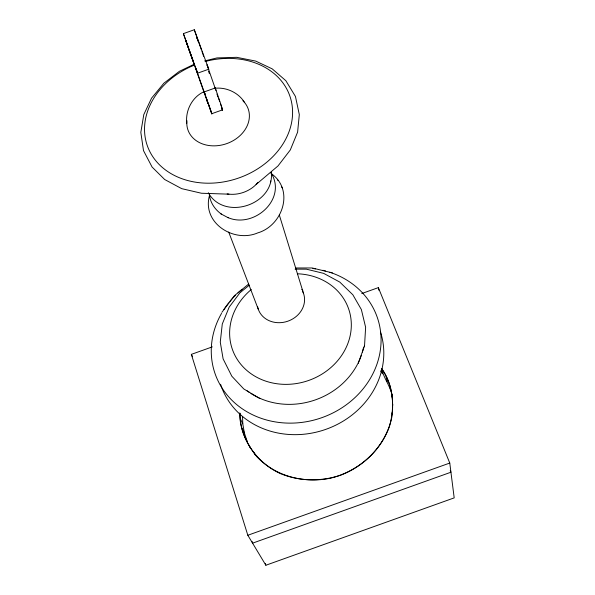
<?xml version="1.0" encoding="UTF-8"?>
<svg xmlns="http://www.w3.org/2000/svg" width="595" height="595" viewBox="0 0 595 595"><rect width="100%" height="100%" fill="white"/><g stroke="black" fill="none" stroke-linecap="round" stroke-linejoin="round"><path stroke-width="0.89" d="M358.16 363.552L364.534 345.814L365.628 327.31L361.366 309.556L352.865 294.8L339.797 282.089L323.68 273.38L306.395 269.171L295.113 269.133M208.272 192.698C224.218 221.392 274.92 204.829 271.305 172.178M239.807 412.885L239.636 414.44C240.767 440.055 257.226 462.955 280.342 473.583C299.471 481.4 320.705 481.697 340.288 475.331C365.568 465.788 385.969 444.309 391.755 417.616C394.158 400.666 391.741 382.726 381.566 368.573C383.79 378.926 391.644 387.367 392.499 398.323M270.591 182.063L270.71 180.925M271.372 174.67L271.506 173.42M209.5 195.443C201.787 222.894 233.664 243.214 257.724 232.905C282.729 225.609 294.778 189.857 271.104 173.495M364.177 346.788L364.534 345.814M221.883 312.338L234.393 295.722L248.658 284.046M239.867 292.904L229.201 307.087L222.277 324.03L220.269 342.125L223.118 358.897L231.827 376.219L243.764 388.937L259.993 398.605M256.11 184.472L277.991 165.96L290.308 149.955L297.612 132.127L299.307 114.59L295.455 96.472L285.86 80.712L272.205 68.864L255.746 61.099L236.669 57.321L217.004 57.916L204.606 60.943M240.298 292.524L249.283 285.169M194.23 64.238L179.43 71.288L163.863 83.233L151.539 98.197L143.797 114.582L140.829 132.35L143.484 150.595L152.082 167.031L164.644 179.497L181.691 188.652L201.437 193.241L228.926 194.163M203.587 91.913C192.029 97.26 185.238 110.811 186.785 123.277M361.76 293.543L378.361 287.623L449.775 463.051L454.193 497.881L265.861 565.25L247.825 535.262L191.345 354.367L212.318 346.878M247.825 535.262L449.775 463.051M188.622 48.351L183.379 33.632L194.297 29.75L208.748 69.206L197.607 73.17L195.971 68.737L202.932 88.506L205.134 94.538L204.226 91.905L215.249 87.978L217.368 94.077A37.73 0.469 70.5 0 1 222.128 108.283L222.552 109.859L211.835 113.675L208.243 103.53M214.46 88.335C226.122 86.833 238.58 92.575 244.686 102.66M295.559 267.973L312.174 267.973L332.426 272.897M227.468 217.368C253.574 229.291 287.787 198.916 270.874 172.587M209.418 194.491C210.057 202.523 215.055 209.797 221.6 214.23M220.641 213.717L228.249 217.777M301.791 289.386L302.818 290.405M381.566 368.573C393.697 385.225 395.05 407.605 389.264 426.957C379.796 452.802 356.807 471.783 330.284 478.224C304.075 483.623 275.552 476.364 256.854 456.759C247.081 444.502 239.406 429.523 240.261 413.458M380.473 370.908L382.711 373.809M215.992 90.492L215.249 87.978M277.344 179.311L278.096 180.62M281.472 186.525L282.261 187.901M191.345 354.367L192.579 356.74M244.835 436.827L247.17 441.512L244.344 432.803L242.782 423.789L242.552 416.47M248.918 445.142L250.458 448.228M241.994 428.058L244.344 432.803M254.184 452.855L255.314 455.145M240.425 418.984L242.782 423.789M450.244 470.504L450.943 472.222L252.578 543.161L252.02 541.39M228.703 232.057L258.289 309.274M216.944 94.062L217.301 95.007M208.748 69.206L207.008 64.81L215.546 89.369M194.297 29.75L201.43 49.898M218.581 98.495L219.012 99.692M183.379 33.632L197.607 73.17M207.96 103.582L205.944 97.201L207.335 101.849M219.235 100.339L219.696 101.619M188.979 49.675L193.189 61.374L185.618 40.185L205.506 96.494M204.226 91.905L211.835 113.675M211.842 114.084L206.51 98.829M220.388 103.575L220.827 104.839M197.317 39.144L198.165 41.591M221.05 105.464L222.552 109.859M202.01 51.579L202.947 54.324M196.603 37.061L197.079 38.452M203.17 54.985L203.609 56.324M196.625 37.24L197.005 38.43M265.303 563.48L265.861 565.25M279.315 214.996L303.428 293.164M392.001 412.841L392.358 414.492M386.125 376.568L387.233 381.752M392.484 403.432L392.841 405.106M391.644 394.143L392.358 397.527M389.509 385.144L390.595 390.268M378.361 287.623L378.881 290.248M302.706 291.49A23.964 20.974 -19.1 0 1 287.534 321.3A23.964 20.974 -19.1 0 1 257.583 306.618M257.91 182.479A28.597 23.547 -19.1 0 1 227.149 193.918M242.953 100.763A31.914 25.637 -19.1 0 1 226.814 143.588A31.914 25.637 -19.1 0 1 186.912 120.718M363.471 347.666A71.251 63.427 -19 0 1 362.377 352.084M361.254 355.617A71.251 63.427 -19 0 1 357.959 363.352M357.536 364.177A71.251 63.427 -19 0 1 250.926 393.459M249.387 392.432A71.251 63.427 -19 0 1 247.156 390.826M205.803 61.345A75.483 60.653 -19.1 0 1 289.326 130.907A75.483 60.653 -19.1 0 1 167.054 171.085A75.483 60.653 -19.1 0 1 194.543 65.048M329.89 272.272A85.844 76.591 -19 0 1 373.058 373.415A85.844 76.591 -19 0 1 257.88 417.088A85.844 76.591 -19 0 1 221.548 313.357M223.906 309.497A85.844 76.591 -19 0 1 228.733 302.788M229.901 301.36A85.844 76.591 -19 0 1 235.427 295.306M237.993 292.844A85.844 76.591 -19 0 1 242.061 289.311M312.829 268.509A85.844 76.591 -19 0 1 315.558 268.873M322.825 270.279A85.844 76.591 -19 0 1 325.502 270.956M380.458 331.936A84.118 75.468 -19 0 1 323.762 430.051A84.118 75.468 -19 0 1 220.574 384.273M297.374 273.782A61.553 54.524 -19 0 1 347.294 344.936A61.553 54.524 -19 0 1 255.21 376.397A61.553 54.524 -19 0 1 251.283 289.527M222.314 110.358A65.911 0.84 70.4 0 1 221.504 107.992M217.807 96.97A65.911 0.84 70.4 0 1 217.383 95.661M208.54 71.244A63.226 0.744 70.5 0 1 209.299 73.453"/></g></svg>
